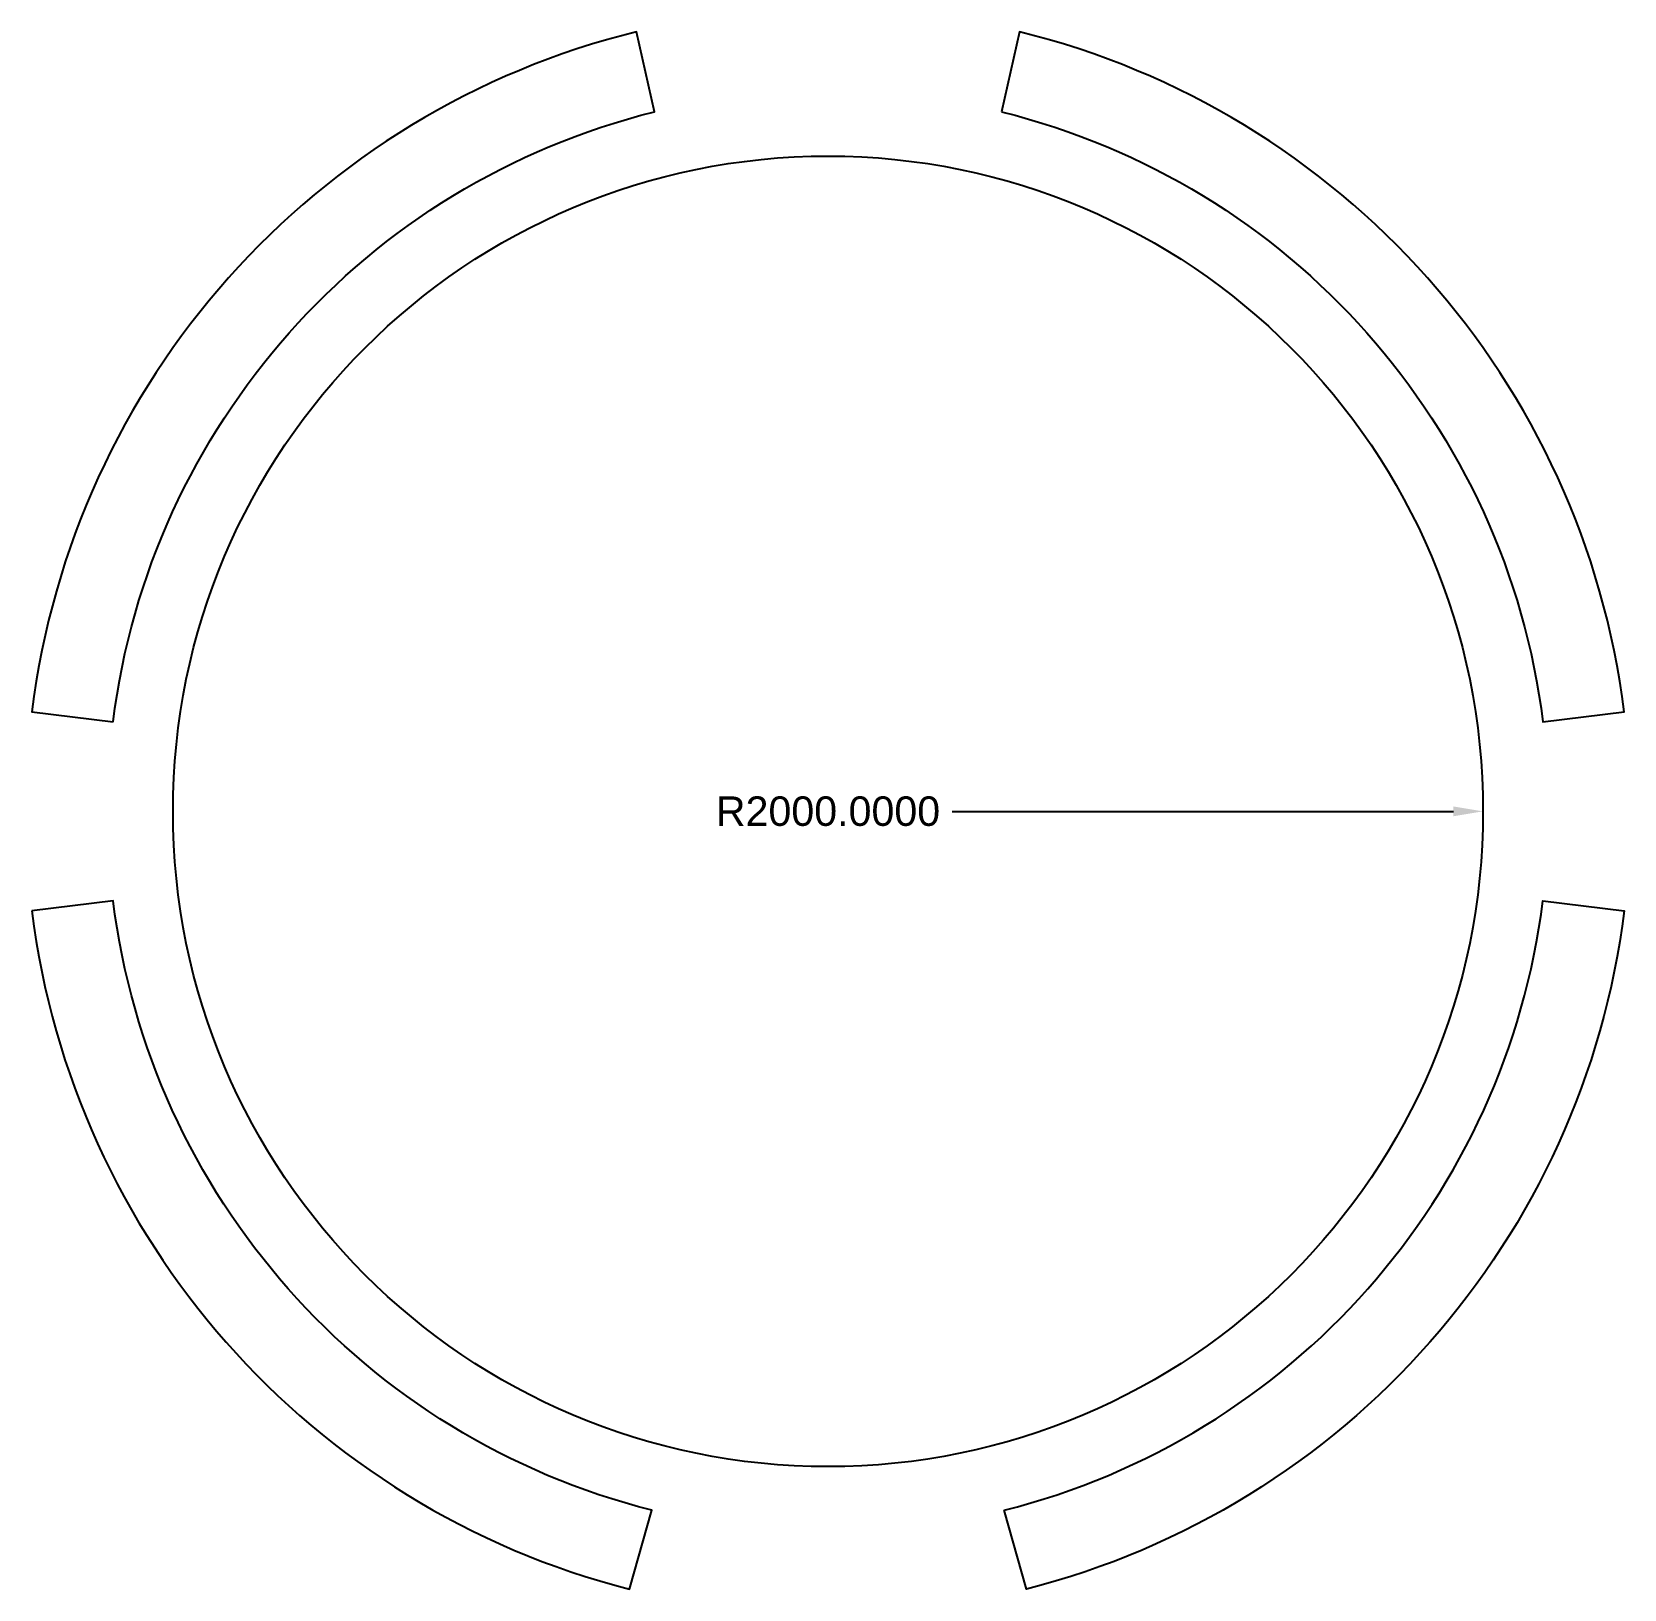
# Model space of a CAD drawing. Header units: millimetres. Extents: x 3675 to 8537, y 2436 to 7189.
import ezdxf

# ---------------------------------------------------------------- set-up
doc = ezdxf.new("R2010")
doc.units = ezdxf.units.MM
doc.header["$MEASUREMENT"] = 0
for name, color, linetype in [('dimensiuni', 3, 'Continuous'), ('masa', 7, 'Continuous'), ('scaune', 7, 'Continuous')]:
    doc.layers.add(name, color=color, linetype=linetype)
doc.styles.get("Standard").update_dxf_attribs({"font": 'arial.ttf'})
doc.dimstyles.get("Standard").update_dxf_attribs({"dimtxt": 0.18, "dimasz": 0.18, "dimexe": 0.18, "dimexo": 0.0625, "dimgap": 0.09, "dimtad": 0, "dimtih": 1, "dimtoh": 1, "dimdec": 4, "dimzin": 0, "dimdsep": 46, "dimtxsty": 'Standard', "dimcen": 0.09, "dimadec": 0, "dimazin": 0, "dimtfac": 1, "dimtdec": 4, "dimtofl": 0, "dimtmove": 0, "dimatfit": 3, "dimfxl": 1, "dimtolj": 1, "dimtzin": 0, "dimarcsym": 0})

# ---------------------------------------------------------------- blocks, each defined once
blk = doc.blocks.new('*D4')
at = {"layer": 'Defpoints', "color": 0, "transparency": 16777216}
for p in [(6105.6, 4809.9), (8105.6, 4809.9)]:
    blk.add_point(p, dxfattribs=at)
at = {"layer": 'dimensiuni', "color": 0, "lineweight": -2, "transparency": 16777216}
blk.add_line((6485.2, 4809.9), (8015.6, 4809.9), dxfattribs=at)
at = {"layer": 'dimensiuni', "color": 0, "transparency": 16777216}
blk.add_solid([(8015.6, 4824.9), (8015.6, 4794.9), (8105.6, 4809.9)], dxfattribs=at)
at = {"layer": 'dimensiuni', "color": 0, "transparency": 16777216, "insert": (6105.6, 4809.9), "char_height": 90, "attachment_point": 5}
blk.add_mtext('\\A1;R2000.0000', dxfattribs=at)

msp = doc.modelspace()

# ---------------------------------------------------------------- linework, layer by layer
for points in [[(6635.90556, 6945.05095, -0.3101609802), (8288.6419, 5082.79074), (8536.71137, 5113.79942, 0.310805432), (6690.57196, 7189.06198)], [(3674.54977, 4506.02922, 0.3084077373), (5499.88989, 2435.97704), (5567.94165, 2676.63267, -0.3092092282), (3922.61924, 4537.03791)], [(6643.31949, 2676.63267, 0.3092092282), (8288.6419, 4537.03791), (8536.71137, 4506.02922, -0.3084077373), (6711.37125, 2435.97704)]]:
    msp.add_lwpolyline(points, format="xyb", close=True)
at = {"layer": 'masa'}
msp.add_circle((6105.63057, 4809.91432), 2000, dxfattribs=at)
at = {"layer": 'scaune'}
msp.add_lwpolyline([(3922.61924, 5082.79074, -0.3101609802), (5575.35557, 6945.05095), (5520.68918, 7189.06198, 0.310805432), (3674.54977, 5113.79942)], format="xyb", close=True, dxfattribs=at)

# ---------------------------------------------------------------- dimensions: what is measured, and where the dimension line sits
at = {"layer": 'dimensiuni'}
dim = msp.add_radius_dim(center=(6105.63057, 4809.91432), mpoint=(8105.63057, 4809.91432), dimstyle='Standard', override={"dimscale": 500}, dxfattribs=at)
dim.commit()
dim.dimension.update_dxf_attribs({"geometry": '*D4', "text_midpoint": (6105.63057, 4809.91432), "dimtype": 164})

doc.saveas('drawing.dxf')
